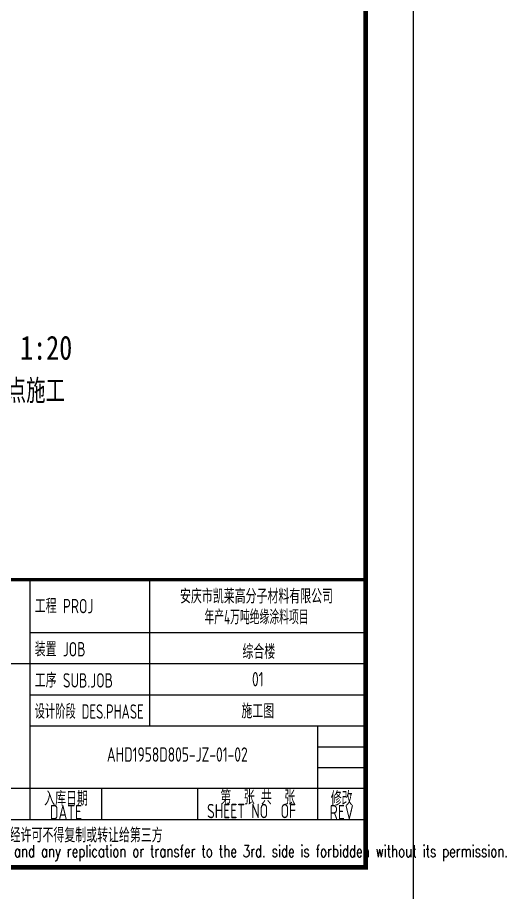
# Model space of a CAD drawing. Extents: x 5904849 to 6011887, y -826029 to -177002.
# Drawn here: x 5980687 to 5990887, y -356618 to -338363 of the extents above; entities that cross this region are included whole.
import ezdxf
from ezdxf.enums import TextEntityAlignment as Align

# ---------------------------------------------------------------- set-up
doc = ezdxf.new("R2010")
doc.units = 0
doc.header["$LTSCALE"] = 1000
doc.header["$MEASUREMENT"] = 0
doc.layers.get('0').update_dxf_attribs({"linetype": 'CONTINUOUS'})
doc.layers.add('PUB_TITLE', color=4, linetype='CONTINUOUS')
doc.layers.add('图名', color=15, linetype='CONTINUOUS')
doc.styles.add('ECEC_TQ', font='txt_l.shx', dxfattribs={"bigfont": 'hztxt_l.shx'})
doc.styles.add('HZ1', font='txt.shx', dxfattribs={"bigfont": 'hzdx.shx'})
doc.styles.add('sceie', font='sceie.shx', dxfattribs={"bigfont": 'sceic.shx'})
doc.styles.add('宋体', font='', dxfattribs={"width": 0.7})
doc.styles.get('宋体').set_extended_font_data('SimSun')

msp = doc.modelspace()

# ---------------------------------------------------------------- linework, layer by layer
for p, q in [((5980949.4, -355092.5), (5980949.4, -350092.5)), ((5983449.4, -353142.5), (5983449.4, -350092.5)), ((5987949.4, -356092.5), (5987949.4, -350092.5)), ((5980949.4, -351192.5), (5987949.4, -351192.5)), ((5969949.4, -351842.5), (5980949.4, -351842.5)), ((5980949.4, -351842.5), (5987949.4, -351842.5)), ((5980949.4, -352492.5), (5987949.4, -352492.5)), ((5980949.4, -353142.5), (5987949.4, -353142.5)), ((5986949.4, -355092.5), (5986949.4, -353142.5)), ((5986949.4, -353575.8), (5987949.4, -353575.8)), ((5986949.4, -354009.2), (5987949.4, -354009.2)), ((5975449.4, -354442.5), (5987949.4, -354442.5)), ((5982449.4, -355092.5), (5982449.4, -354442.5)), ((5984449.4, -355092.5), (5984449.4, -354442.5)), ((5969949.4, -355092.5), (5987949.4, -355092.5)), ((5969949.4, -356092.5), (5987949.4, -356092.5))]:
    msp.add_line(p, q)
at = {"const_width": 70}
msp.add_lwpolyline([(5987949.4, -350092.5), (5969949.4, -350092.5)], dxfattribs=at)
at = {"layer": 'PUB_TITLE'}
msp.add_lwpolyline([(5904849.4, -357092.5), (5988949.4, -357092.5), (5988949.4, -297692.5), (5904849.4, -297692.5)], close=True, dxfattribs=at)
at = {"layer": 'PUB_TITLE', "const_width": 100}
msp.add_lwpolyline([(5907349.4, -356092.5), (5987949.4, -356092.5), (5987949.4, -298692.5), (5907349.4, -298692.5)], close=True, dxfattribs=at)

# ---------------------------------------------------------------- texts
at = {"color": 4, "style": 'HZ1', "width": 0.85}
msp.add_text('注：结合《网织增强岩棉板保温系统》相关节点施工 ', height=500, dxfattribs=at).set_placement((5972388.8, -346408.4))
for s, height, style, width, p in [('安庆市凯莱高分子材料有限公司', 300, 'sceie', 0.8, (5985673.1, -350422.3)), ('年产4万吨绝缘涂料项目', 300, 'sceie', 0.65, (5985673.1, -350857.3)), ('综合楼', 300, 'sceie', 0.8, (5985720.9, -351578.5)), ('01', 300, 'sceie', 0.8, (5985699.4, -352167.5)), ('施工图', 300, 'sceie', 0.8, (5985699.4, -352817.5)), ('入库日期', 300, 'sceie', 0.8, (5981699.4, -354642.5)), ('第  张 共  张', 300, 'sceie', 0.8, (5985699.4, -354617.5)), ('修改', 300, 'sceie', 0.8, (5987449.4, -354642.5)), ('DATE', 300, 'sceie', 0.8, (5981699.4, -354942.5)), ('SHEET NO  OF  ', 300, 'sceie', 0.8, (5985699.4, -354917.5)), ('REV', 300, 'sceie', 0.8, (5987449.4, -354942.5)), ('本文件专有权属安徽华东化工医药工程有限责任公司所有,未经许可不得复制或转让给第三方', 300, 'sceie', 0.8, (5979120.5, -355441.4)), ('The proprietary right of this document belongs to Anhui Huadong Chemical And Medical Engineering  Co.,Ltd.  and any replication or transfer to the 3rd. side is forbidden without its permission. ', 250, 'ECEC_TQ', 0.72, (5978949.4, -355792.5))]:
    msp.add_text(s, height=height, dxfattribs=dict(style=style, width=width)).set_placement(p, align=Align.MIDDLE)
at = {"style": 'sceie'}
for s, width, p in [('工程 PROJ', 0.8, (5981046.2, -350792.5)), ('装置 JOB', 0.8, (5981046.2, -351692.5)), ('工序 SUB.JOB', 0.8, (5981046.2, -352342.5)), ('设计阶段 DES.PHASE', 0.75, (5981046.2, -352992.5))]:
    msp.add_text(s, height=300, dxfattribs=dict(at, width=width)).set_placement(p)
at = {"style": 'sceie', "width": 0.8}
msp.add_attdef('AHD1958D805-JZ-01-02', text='200320-02-040', height=300, dxfattribs=at).set_placement((5984020.1, -353738.8), align=Align.MIDDLE)
at = {"layer": '图名', "style": '宋体', "width": 0.8}
msp.add_text('1:20', height=500, dxfattribs=at).set_placement((5980740.6, -345502))

doc.saveas('drawing.dxf')
